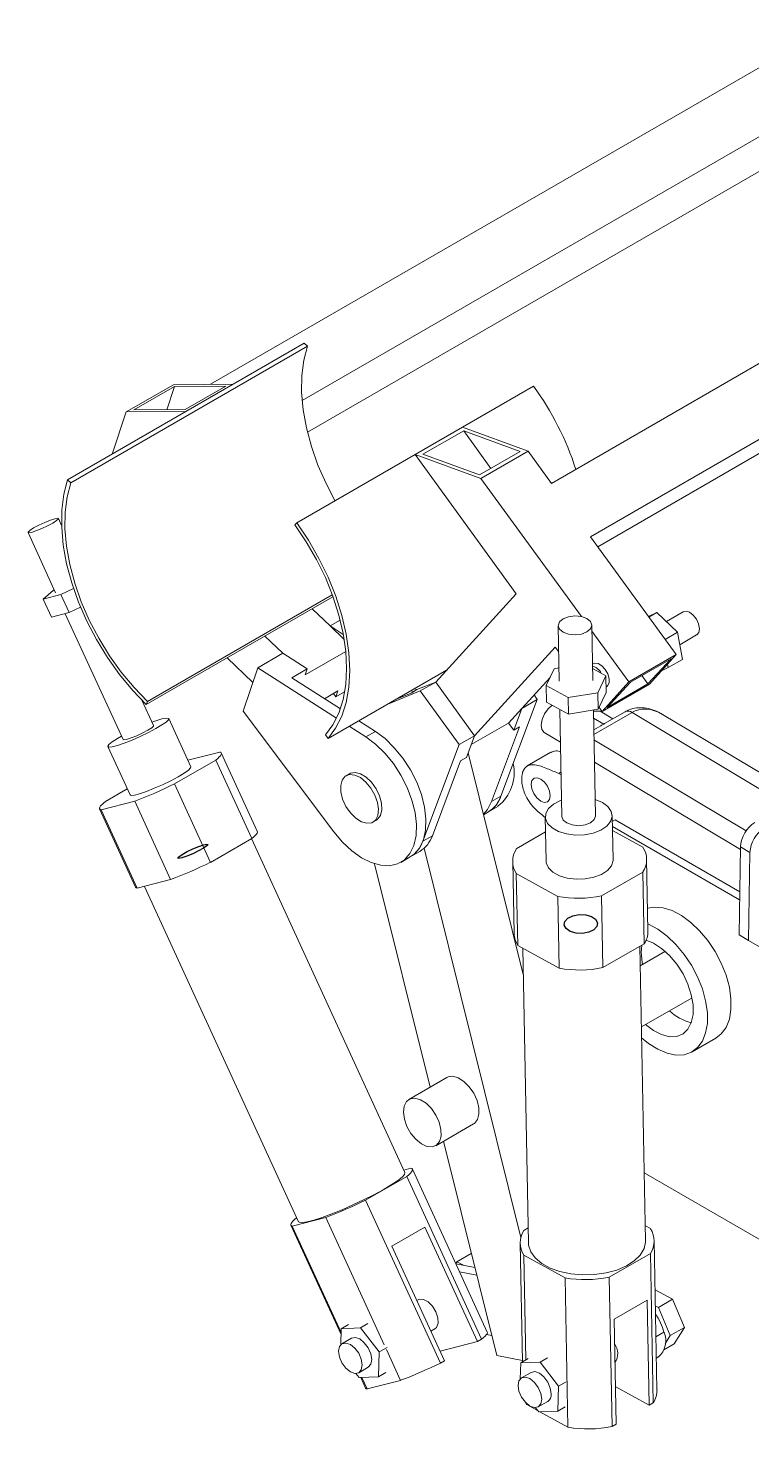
# Model space of a CAD drawing. Header units: millimetres. Extents: x 127 to 2222, y 23 to 864.
# Drawn here: x 720.1 to 774.1, y 250 to 354.6 of the extents above; entities that cross this region are included whole.
import ezdxf

# ---------------------------------------------------------------- set-up
doc = ezdxf.new("R2010")
doc.units = ezdxf.units.MM

msp = doc.modelspace()

# ---------------------------------------------------------------- linework, layer by layer
at = {"color": 7, "linetype": 'Continuous', "lineweight": 15}
for p, q in [((733.68, 328), (779.77, 354.6)), ((740.53, 326.8), (779.2, 349.12)), ((808.65, 349.18), (759.16, 320.6)), ((740.93, 324.42), (779.62, 346.76)), ((811.56, 345.18), (762.07, 316.61)), ((809.55, 342.98), (762.6, 315.87)), ((723.01, 320.87), (740.69, 331.07)), ((723.25, 320.65), (740.93, 330.85)), ((740.69, 331.07), (740.93, 330.85)), ((730.93, 327.97), (727.39, 325.93)), ((727.95, 326.08), (730.99, 327.83)), ((730.99, 327.83), (730.41, 326.1)), ((735.39, 328.01), (730.93, 327.97)), ((730.99, 327.83), (734.83, 327.87)), ((734.83, 327.87), (731.79, 326.11)), ((731.85, 325.97), (735.39, 328.01)), ((740.12, 317.66), (757.8, 327.86)), ((727.39, 325.93), (726.33, 322.78)), ((731.85, 325.97), (727.39, 325.93)), ((731.79, 326.11), (727.95, 326.08)), ((748.96, 322.76), (752.49, 324.8)), ((752.59, 324.53), (749.55, 322.78)), ((752.49, 324.8), (757.41, 323)), ((756.82, 322.99), (752.59, 324.53)), ((752.59, 324.53), (754.63, 321.72)), ((748.96, 322.76), (756.52, 312.36)), ((748.96, 322.76), (753.87, 320.96)), ((749.55, 322.78), (753.78, 321.23)), ((753.78, 321.23), (756.82, 322.99)), ((757.41, 323), (753.87, 320.96)), ((757.41, 323), (759.16, 320.6)), ((723.01, 320.87), (723.25, 320.65)), ((753.87, 320.96), (761.38, 310.65)), ((722.56, 317.46), (722.33, 317.97)), ((740.12, 317.66), (739.98, 317.5)), ((720.06, 316.93), (722.12, 312.42)), ((762.07, 316.61), (768.47, 307.81)), ((721.94, 312.61), (721.18, 311.96)), ((721.18, 311.96), (722.51, 312.3)), ((721.18, 311.96), (721.8, 310.61)), ((722.02, 312.65), (721.94, 312.61)), ((722.51, 312.3), (723.45, 312.75)), ((722.51, 312.3), (723.13, 310.95)), ((728.89, 304.09), (742.83, 312.13)), ((728.97, 304.31), (742.77, 312.28)), ((756.52, 312.36), (750.5, 305.76)), ((721.8, 310.61), (723.13, 310.95)), ((722.84, 310.87), (727.16, 301.47)), ((723.13, 310.95), (723.98, 311.35)), ((741.27, 311.23), (742.61, 309.95)), ((766.39, 310.67), (767.01, 310.96)), ((767.01, 310.96), (766.42, 310.62)), ((767.01, 310.96), (768.57, 309.49)), ((768.98, 311.01), (767.73, 310.29)), ((743.36, 310.38), (742.61, 309.95)), ((742.61, 309.95), (743.6, 309.32)), ((742.61, 309.95), (743.66, 308.95)), ((759.65, 309.97), (759.73, 305.84)), ((762.23, 305.89), (762.15, 310.02)), ((737.73, 309.19), (739.08, 307.91)), ((762.16, 309.57), (764.93, 305.77)), ((768.57, 309.49), (767.63, 308.95)), ((768.57, 309.49), (768.92, 307.45)), ((768.73, 308.55), (769.98, 309.28)), ((736.85, 305.74), (734.93, 307.57)), ((737.22, 306.83), (739.08, 307.91)), ((739.08, 307.91), (740.9, 306.74)), ((740.76, 306.3), (743.78, 308.04)), ((753.41, 301.76), (759.43, 308.36)), ((759.43, 308.36), (759.69, 308.01)), ((768.47, 307.81), (764.93, 305.77)), ((766.46, 305.61), (768.47, 307.81)), ((736.12, 303.59), (737.22, 306.83)), ((737.22, 306.83), (743.09, 303.07)), ((740.9, 306.74), (739.76, 306.07)), ((740.76, 306.3), (740.9, 306.74)), ((742.46, 301.54), (751.3, 306.64)), ((759.35, 306.76), (758.75, 305.5)), ((759.71, 306.82), (759.35, 306.76)), ((759.69, 306.82), (759.71, 306.84)), ((762.26, 307.13), (762.21, 307.1)), ((762.86, 306.42), (762.22, 306.78)), ((768.08, 307.51), (765.04, 305.76)), ((766.35, 305.62), (768.08, 307.51)), ((767.85, 306.84), (767.37, 306.61)), ((767.81, 307.09), (767.85, 306.84)), ((768.92, 307.45), (767.85, 306.84)), ((739.76, 306.07), (743.38, 303.76)), ((750.5, 305.76), (749.1, 305.2)), ((749.35, 305.1), (750.5, 305.76)), ((753.41, 301.76), (750.5, 305.76)), ((756.94, 303.8), (759.04, 306.1)), ((758.75, 305.5), (760.39, 304.6)), ((758.75, 305.5), (758.78, 304.26)), ((762.62, 304.97), (763.21, 306.23)), ((763.21, 306.23), (762.86, 306.42)), ((764.93, 305.77), (762.92, 303.57)), ((762.92, 303.57), (766.46, 305.61)), ((763.21, 306.23), (763.24, 304.99)), ((765.04, 305.76), (763.31, 303.86)), ((763.31, 303.86), (766.35, 305.62)), ((765.89, 306.25), (766.35, 305.62)), ((729.43, 302.51), (728.55, 304.42)), ((742.19, 304.52), (743.19, 305.1)), ((743.05, 304.66), (742.86, 304.91)), ((743.19, 305.1), (743.05, 304.66)), ((743.05, 304.66), (743.7, 305.04)), ((749.35, 305.1), (746.92, 304.12)), ((748.66, 304.94), (747.63, 304.52)), ((747.84, 304.64), (747.84, 304.61)), ((748.64, 305.11), (748.87, 305.06)), ((749.1, 305.2), (748.66, 304.94)), ((748.88, 305.25), (749.12, 305.2)), ((752.26, 301.1), (749.35, 305.1)), ((755.37, 297.25), (758.09, 304.47)), ((758.09, 304.47), (756.94, 303.8)), ((758.09, 304.47), (757.85, 304.8)), ((760.39, 304.6), (762.62, 304.97)), ((760.39, 304.6), (760.41, 303.36)), ((762.62, 304.97), (762.64, 303.73)), ((762.64, 303.73), (763.24, 304.99)), ((763.23, 305.38), (763.26, 305.4)), ((728.97, 304.31), (728.89, 304.09)), ((742.89, 294.58), (736.12, 303.59)), ((755.94, 302.7), (756.94, 303.8)), ((756.33, 302.17), (756.94, 303.8)), ((758.78, 304.26), (760.41, 303.36)), ((759.78, 303.71), (759.93, 295.72)), ((760.41, 303.36), (762.64, 303.73)), ((762.43, 295.77), (762.28, 303.67)), ((762.78, 303.58), (762.28, 303.6)), ((762.71, 303.86), (762.92, 303.57)), ((762.78, 303.58), (763.72, 303.02)), ((764.65, 303.55), (763.11, 302.66)), ((732.22, 299.43), (730.56, 303.03)), ((744.05, 302.46), (745.29, 301.67)), ((744.76, 302.87), (746, 302.08)), ((753.16, 301.1), (755.94, 302.7)), ((756.77, 302.42), (754.67, 296.84)), ((756.33, 302.17), (755.94, 302.7)), ((756.33, 302.17), (756.77, 302.42)), ((762.29, 303.07), (763.05, 302.61)), ((762.83, 302.5), (762.31, 302.2)), ((775, 298.83), (767.44, 303.35)), ((742.26, 301.82), (742.46, 301.54)), ((745.29, 301.67), (746, 302.08)), ((752.26, 301.1), (753.41, 301.76)), ((752.79, 300.13), (753.41, 301.76)), ((758.61, 301.99), (759.82, 301.27)), ((726.02, 300.95), (727.68, 297.34)), ((734.38, 300.54), (731.99, 299.93)), ((737.18, 294.62), (734.49, 300.47)), ((749.54, 293.88), (752.26, 301.1)), ((752.92, 300.48), (757.04, 283.92)), ((759.11, 300.52), (757.34, 299.5)), ((730.99, 298.16), (734.07, 299.94)), ((734.07, 299.94), (736.76, 294.08)), ((750.25, 294.29), (752.35, 299.87)), ((752.35, 299.87), (752.79, 300.13)), ((730.99, 298.16), (733.68, 292.3)), ((744.07, 298.92), (743.81, 298.77)), ((756.94, 298.74), (756.93, 298.35)), ((759.69, 298.94), (759.87, 299.05)), ((759.69, 298.94), (759.87, 298.83)), ((725.83, 296.84), (727.47, 297.79)), ((755.37, 297.25), (754.67, 296.84)), ((725.4, 296.3), (728.09, 290.44)), ((728.02, 296.87), (725.52, 296.23)), ((725.52, 296.23), (728.21, 290.37)), ((728.02, 296.87), (730.7, 291.01)), ((754.07, 295.86), (754.44, 296.08)), ((754.44, 296.08), (755.14, 296.48)), ((762.95, 296.77), (762.41, 296.99)), ((745.81, 295.3), (746.07, 295.46)), ((758.68, 295.7), (758.75, 292.4)), ((763.75, 292.49), (763.68, 295.8)), ((763.91, 295.48), (763.69, 295.35)), ((773.21, 290.11), (763.91, 295.48)), ((733.68, 292.3), (736.76, 294.08)), ((748.2, 269.13), (736.74, 294.07)), ((749.54, 293.88), (750.25, 294.29)), ((756.52, 293.31), (758.7, 294.57)), ((773.2, 289.5), (763.7, 294.99)), ((765.97, 293.43), (763.7, 294.68)), ((748.6, 292.71), (749.31, 293.12)), ((749.64, 293.36), (756.86, 264.3)), ((773.26, 293.46), (773.16, 286.89)), ((773.26, 293.46), (773.97, 293.04)), ((773.97, 293.04), (773.86, 286.47)), ((745.94, 292.19), (750.08, 275.52)), ((747.9, 292.3), (748.6, 292.71)), ((756.25, 292.35), (756.35, 286.98)), ((766.35, 287.18), (766.25, 292.54)), ((730.7, 291.01), (728.21, 290.37)), ((759.61, 289.76), (756.52, 291.46)), ((756.52, 291.46), (756.63, 286.09)), ((762.89, 289.8), (765.97, 291.58)), ((765.97, 291.58), (766.07, 286.22)), ((728.75, 290.51), (740.25, 265.47)), ((762.89, 289.8), (762.99, 284.44)), ((759.61, 289.76), (759.71, 284.39)), ((773.16, 286.89), (773.86, 286.47)), ((759.71, 284.39), (756.63, 286.09)), ((757, 285.89), (757.43, 263.87)), ((762.99, 284.44), (766.07, 286.22)), ((766.18, 264.04), (765.75, 286.03)), ((767.65, 285.66), (765.78, 284.58)), ((765.85, 285.58), (765.89, 286.11)), ((773.86, 286.47), (778.82, 283.61)), ((765.87, 280.01), (769.65, 282.19)), ((769.66, 278.16), (771.43, 279.18)), ((751.33, 276.24), (748.5, 274.6)), ((750.5, 271.14), (753.33, 272.77)), ((751.09, 271.48), (755.06, 255.47)), ((745.26, 267.07), (748.34, 268.85)), ((748.65, 269.46), (748.11, 269.32)), ((748.34, 268.85), (753.93, 256.69)), ((754.35, 257.22), (748.77, 269.39)), ((777.52, 262.51), (766.08, 269.11)), ((745.26, 267.07), (750.85, 254.91)), ((742.29, 265.78), (739.79, 265.14)), ((740.1, 265.75), (740.12, 265.76)), ((742.29, 265.78), (746.65, 256.28)), ((739.68, 265.21), (743.43, 257.04)), ((739.79, 265.14), (743.44, 257.2)), ((749.7, 265.07), (747.22, 263.64)), ((753.63, 256.51), (749.7, 265.07)), ((757.08, 264.82), (757.41, 265.01)), ((766.53, 264.95), (766.16, 265.15)), ((747.22, 263.64), (751.15, 255.08)), ((756.81, 263.86), (756.98, 255)), ((767.02, 252.91), (766.81, 264.06)), ((753.15, 263.09), (752.09, 262.48)), ((753.15, 263.09), (753.17, 263.07)), ((760.17, 261.27), (757.08, 262.97)), ((757.08, 262.97), (757.24, 255.15)), ((763.45, 261.32), (766.53, 263.1)), ((766.53, 263.1), (766.75, 251.95)), ((752, 262.34), (752.09, 262.48)), ((753.43, 262.05), (752.01, 262.32)), ((752.09, 262.48), (752.58, 262.21)), ((753.57, 261.48), (752.28, 261.73)), ((760.17, 261.27), (760.38, 250.13)), ((763.45, 261.32), (763.67, 250.17)), ((749.18, 259.64), (749.09, 259.58)), ((766.29, 259.62), (763.82, 258.19)), ((766.44, 251.77), (766.29, 259.62)), ((766.88, 260.37), (768.19, 259.68)), ((768.19, 259.68), (767.13, 259.07)), ((768.19, 259.68), (769.07, 257.58)), ((766.9, 259.19), (767.13, 259.07)), ((767.13, 259.07), (768.01, 256.97)), ((743.45, 257.48), (743.41, 256.29)), ((744, 257.8), (743.45, 257.48)), ((744.89, 257.54), (743.45, 257.48)), ((745.44, 257.86), (744.89, 257.54)), ((746.28, 255.74), (744.89, 257.54)), ((750.13, 257.3), (750.43, 257.47)), ((763.82, 258.19), (763.97, 250.34)), ((769.07, 257.58), (768.01, 256.97)), ((769.07, 257.58), (768.32, 256.34)), ((744.21, 256.77), (743.5, 256.36)), ((753.63, 256.51), (750.83, 255.79)), ((753.63, 256.51), (753.93, 256.69)), ((754.69, 256.96), (754.3, 257.04)), ((768.32, 256.34), (767.53, 255.89)), ((768.01, 256.97), (767.63, 256.35)), ((746.22, 253.89), (746.28, 255.74)), ((746.87, 256.08), (746.28, 255.74)), ((746.82, 255.92), (747.88, 253.62)), ((756.98, 255.1), (755.06, 255.47)), ((758.85, 255.3), (758.3, 254.98)), ((766.98, 255.29), (767.12, 255.37)), ((744.75, 254.19), (745.46, 254.6)), ((746.77, 254.21), (746.22, 253.89)), ((750.85, 254.91), (751.15, 255.08)), ((756.86, 254.93), (756.82, 253.74)), ((757.41, 255.25), (756.86, 254.93)), ((758.3, 254.98), (756.86, 254.93)), ((757.62, 254.22), (756.91, 253.81)), ((759.68, 253.19), (758.3, 254.98)), ((744.54, 254.14), (744.78, 253.83)), ((744.78, 253.83), (746.22, 253.89)), ((744.9, 253.84), (745.27, 253.05)), ((744.98, 253.84), (745.38, 252.98)), ((747.88, 253.62), (745.38, 252.98)), ((759.63, 251.33), (759.68, 253.19)), ((760.24, 253.51), (759.68, 253.19)), ((766.44, 251.77), (763.91, 253.17)), ((757.24, 251.94), (757.3, 251.82)), ((757.3, 251.87), (757.3, 251.82)), ((758.11, 251.38), (757.3, 251.82)), ((757.95, 251.58), (758.19, 251.28)), ((758.16, 251.64), (758.87, 252.05)), ((758.19, 251.28), (759.63, 251.33)), ((760.38, 250.13), (758.28, 251.28)), ((760.18, 251.65), (759.63, 251.33)), ((766.44, 251.77), (766.75, 251.95)), ((763.67, 250.17), (763.97, 250.34))]:
    msp.add_line(p, q, dxfattribs=at)
at = {"color": 8, "linetype": 'Continuous', "lineweight": 15}
for p, q in [((762.31, 301.85), (765.16, 303.49)), ((765.16, 303.49), (774.64, 297.82)), ((773.68, 294.66), (762.32, 301.45)), ((762.35, 299.78), (773.26, 293.27)), ((767.54, 257.21), (766.95, 256.87))]:
    msp.add_line(p, q, dxfattribs=at)
at = {"color": 7, "linetype": 'Continuous', "lineweight": 15, "flags": 128}
for points in [[(742.97, 319.31), (742.31, 320.58), (741.71, 321.97), (741.22, 323.36), (740.85, 324.75), (740.61, 326.1), (740.49, 327.41), (740.51, 328.65), (740.65, 329.8), (740.93, 330.85)], [(728.89, 304.09), (727.86, 305.15), (726.89, 306.33), (725.98, 307.59), (725.16, 308.93), (724.44, 310.32), (723.82, 311.74), (723.32, 313.17), (722.94, 314.6), (722.69, 315.99), (722.57, 317.33), (722.58, 318.61), (722.73, 319.79), (723.01, 320.87)], [(728.97, 304.31), (727.97, 305.35), (727.02, 306.5), (726.14, 307.73), (725.34, 309.03), (724.63, 310.38), (724.03, 311.76), (723.54, 313.16), (723.17, 314.54), (722.93, 315.9), (722.81, 317.2), (722.83, 318.44), (722.97, 319.6), (723.25, 320.65)], [(720.65, 317.05), (720.31, 316.94), (720.1, 316.91), (720.06, 316.96), (720.19, 317.09), (720.47, 317.27), (720.86, 317.48), (721.31, 317.68), (721.73, 317.85), (722.07, 317.96), (722.28, 317.99), (722.32, 317.94), (722.19, 317.82), (721.91, 317.64), (721.52, 317.43), (721.08, 317.22), (720.65, 317.05)], [(742.26, 301.82), (742.82, 302.56), (743.26, 303.45), (743.58, 304.45), (743.78, 305.57), (743.84, 306.77), (743.78, 308.06), (743.58, 309.4), (743.26, 310.77), (742.82, 312.17), (742.26, 313.56), (741.59, 314.92), (740.83, 316.24), (739.98, 317.5)], [(742.46, 301.54), (743.03, 302.31), (743.49, 303.21), (743.82, 304.24), (744.02, 305.39), (744.09, 306.63), (744.02, 307.95), (743.82, 309.33), (743.49, 310.74), (743.04, 312.17), (742.46, 313.6), (741.78, 315), (740.99, 316.36), (740.12, 317.66)], [(760.43, 309.33), (760.02, 309.48), (759.75, 309.71), (759.65, 309.97), (759.75, 310.25), (760.02, 310.48), (760.42, 310.64), (760.9, 310.7), (761.38, 310.65), (761.78, 310.5), (762.06, 310.28), (762.15, 310.01), (762.06, 309.74), (761.79, 309.51), (761.38, 309.35), (760.91, 309.29), (760.43, 309.33)], [(768.98, 311.01), (769.2, 311.06), (769.46, 310.97), (769.74, 310.76), (769.97, 310.45), (770.13, 310.1), (770.19, 309.75), (770.14, 309.47), (769.99, 309.28), (769.98, 309.28)], [(763.26, 305.4), (763.34, 305.47), (763.45, 305.7), (763.46, 306.01), (763.36, 306.37), (763.16, 306.71), (762.91, 306.98), (762.64, 307.14), (762.38, 307.17), (762.26, 307.13)], [(759.19, 304.03), (758.9, 303.77), (758.62, 303.39), (758.44, 302.96), (758.37, 302.55), (758.42, 302.21), (758.6, 302), (758.61, 301.99)], [(727.04, 301.72), (726.74, 301.55), (726.35, 301.3), (726.1, 301.1), (726.02, 300.97), (726.1, 300.91), (726.35, 300.93), (726.74, 301.03), (727.24, 301.2), (727.83, 301.43), (728.44, 301.7), (729.05, 301.99), (729.6, 302.29), (730.06, 302.56), (730.38, 302.78), (730.55, 302.95), (730.55, 303.05), (730.38, 303.07), (730.06, 303.01), (730.06, 303.01)], [(727.16, 301.47), (727.2, 301.45), (727.41, 301.48), (727.75, 301.59), (728.17, 301.76), (728.62, 301.96), (729.01, 302.17), (729.29, 302.35), (729.42, 302.48), (729.43, 302.51)], [(730.06, 303.01), (729.61, 302.87), (729.31, 302.77)], [(745.29, 301.67), (746.01, 301.13), (746.7, 300.46), (747.34, 299.68), (747.9, 298.81), (748.37, 297.89), (748.72, 296.95), (748.96, 296.02), (749.06, 295.12), (749.03, 294.3), (748.87, 293.57), (748.58, 292.96), (748.17, 292.49), (747.66, 292.19), (747.06, 292.04), (746.4, 292.08), (745.69, 292.28), (744.96, 292.65), (744.24, 293.16), (743.54, 293.82), (742.89, 294.58)], [(746, 302.08), (746.72, 301.54), (747.41, 300.86), (748.05, 300.08), (748.61, 299.22), (749.08, 298.3), (749.43, 297.36), (749.66, 296.42), (749.77, 295.53), (749.74, 294.7), (749.58, 293.98), (749.29, 293.37), (748.88, 292.9), (748.6, 292.71)], [(734.07, 299.94), (734.22, 300.06), (734.33, 300.17), (734.42, 300.26), (734.47, 300.35), (734.5, 300.42), (734.49, 300.47), (734.45, 300.52), (734.38, 300.54)], [(727.68, 297.34), (727.75, 297.3), (728, 297.32), (728.39, 297.42), (728.9, 297.6), (729.48, 297.83), (730.1, 298.1), (730.71, 298.39), (731.26, 298.68), (731.71, 298.95), (732.03, 299.18), (732.2, 299.35), (732.22, 299.43)], [(746.15, 296.78), (745.96, 297.33), (745.66, 297.84), (745.29, 298.29), (744.88, 298.63), (744.46, 298.82), (744.07, 298.86), (743.75, 298.73), (743.52, 298.45), (743.41, 298.05), (743.42, 297.56), (743.55, 297.02), (743.8, 296.48), (744.13, 295.99), (744.53, 295.6), (744.95, 295.33), (745.36, 295.22), (745.72, 295.26), (746, 295.46), (746.17, 295.81), (746.22, 296.26), (746.15, 296.78)], [(744.07, 298.92), (744.13, 298.95), (744.48, 299.01), (744.89, 298.92), (745.31, 298.67), (745.71, 298.28), (746.05, 297.8), (746.31, 297.27), (746.46, 296.73), (746.48, 296.23), (746.38, 295.81), (746.16, 295.52), (746.07, 295.46)], [(758.34, 296.88), (758.06, 297.11), (757.83, 297.43), (757.68, 297.78), (757.63, 298.13), (757.69, 298.41), (757.85, 298.58), (758.09, 298.62), (758.36, 298.52), (758.63, 298.29), (758.86, 297.98), (759.01, 297.62), (759.06, 297.27), (759, 296.99), (758.84, 296.82), (758.61, 296.78), (758.34, 296.88)], [(725.83, 296.84), (725.68, 296.71), (725.56, 296.6), (725.48, 296.51), (725.42, 296.42), (725.4, 296.35), (725.4, 296.3), (725.44, 296.26), (725.52, 296.23)], [(754.67, 296.84), (754.36, 296.25), (754.06, 295.91)], [(759.91, 296.94), (759.81, 296.91), (759.3, 296.65), (758.92, 296.32), (758.72, 295.95), (758.7, 295.57), (758.86, 295.2), (759.19, 294.87), (759.67, 294.6), (760.26, 294.42), (760.93, 294.34), (761.61, 294.36), (762.26, 294.49), (762.82, 294.71), (763.27, 295), (763.56, 295.35), (763.68, 295.73), (763.61, 296.11), (763.36, 296.47), (762.95, 296.77), (762.95, 296.77)], [(759.93, 295.72), (760.03, 295.46), (760.3, 295.24), (760.7, 295.09), (761.18, 295.04), (761.66, 295.1), (762.07, 295.26), (762.34, 295.49), (762.43, 295.76), (762.43, 295.77)], [(736.76, 294.08), (736.91, 294.2), (737.02, 294.31), (737.11, 294.41), (737.16, 294.49), (737.19, 294.56), (737.18, 294.62)], [(758.75, 292.4), (758.76, 292.27), (758.92, 291.9), (759.25, 291.57), (759.74, 291.3), (760.33, 291.12), (760.99, 291.04), (761.67, 291.06), (762.32, 291.19), (762.89, 291.4), (763.34, 291.7), (763.63, 292.05), (763.75, 292.43), (763.75, 292.49)], [(766.32, 288.87), (766.84, 288.96), (767.48, 288.91), (768.16, 288.7), (768.86, 288.33), (769.55, 287.82), (770.21, 287.19), (770.82, 286.46), (771.37, 285.64), (771.83, 284.77), (772.19, 283.87), (772.43, 282.97), (772.55, 282.11), (772.55, 281.31), (772.43, 280.59), (772.19, 279.97), (771.83, 279.49), (771.43, 279.18)], [(766.34, 287.7), (766.39, 287.68), (767.09, 287.31), (767.78, 286.8), (768.44, 286.17), (769.06, 285.43), (769.6, 284.62), (770.06, 283.75), (770.42, 282.85), (770.66, 281.95), (770.79, 281.09), (770.79, 280.28), (770.66, 279.56), (770.42, 278.95), (770.06, 278.47), (769.6, 278.13), (769.06, 277.94), (768.44, 277.91), (767.78, 278.05), (767.09, 278.34), (766.39, 278.77), (765.88, 279.19)], [(766.22, 286.49), (766.76, 286.27), (767.37, 285.88), (767.96, 285.35), (768.5, 284.71), (768.97, 283.98), (769.34, 283.21), (769.59, 282.42), (769.73, 281.65), (769.73, 280.95), (769.59, 280.33), (769.34, 279.84), (768.97, 279.49), (768.5, 279.3), (767.96, 279.28), (767.37, 279.44), (766.76, 279.75), (766.18, 280.19)], [(765.95, 284.68), (765.92, 284.84), (765.85, 285.58)], [(751.33, 276.24), (751.42, 276.28), (751.78, 276.33), (752.19, 276.21), (752.61, 275.94), (753.01, 275.55), (753.34, 275.06), (753.59, 274.52), (753.72, 273.98), (753.73, 273.49), (753.62, 273.09), (753.39, 272.81), (753.33, 272.77)], [(748.16, 273.13), (748.09, 273.65), (748.14, 274.1), (748.31, 274.44), (748.59, 274.65), (748.95, 274.69), (749.36, 274.58), (749.78, 274.31), (750.18, 273.91), (750.51, 273.43), (750.76, 272.89), (750.89, 272.35), (750.9, 271.86), (750.79, 271.45), (750.56, 271.18), (750.24, 271.05), (749.85, 271.09), (749.43, 271.28), (749.02, 271.62), (748.65, 272.06), (748.35, 272.58), (748.16, 273.13)], [(740.25, 265.47), (740.3, 265.43), (740.52, 265.4), (740.89, 265.46), (741.4, 265.59), (742.02, 265.79), (742.74, 266.05), (743.51, 266.36), (744.31, 266.72), (745.11, 267.09), (745.88, 267.47), (746.57, 267.85), (747.17, 268.21), (747.65, 268.52), (747.99, 268.79), (748.17, 269), (748.2, 269.13)], [(748.34, 268.85), (748.49, 268.97), (748.61, 269.08), (748.7, 269.18), (748.75, 269.26), (748.77, 269.33), (748.77, 269.39), (748.73, 269.43), (748.65, 269.46)], [(740.1, 265.75), (739.95, 265.63), (739.84, 265.52), (739.75, 265.42), (739.7, 265.34), (739.67, 265.27), (739.68, 265.21), (739.72, 265.17), (739.79, 265.14)], [(757.43, 263.87), (757.44, 263.71), (757.6, 263.22), (757.93, 262.76), (758.42, 262.35), (759.04, 262.01), (759.78, 261.74), (760.6, 261.57), (761.47, 261.49), (762.36, 261.52), (763.22, 261.64), (764.03, 261.86), (764.74, 262.17), (765.33, 262.54), (765.78, 262.98), (766.07, 263.46), (766.18, 263.95), (766.18, 264.04)], [(749.18, 259.64), (749.29, 259.68), (749.6, 259.67), (749.95, 259.48), (750.27, 259.16), (750.52, 258.74), (750.67, 258.29), (750.68, 257.89), (750.56, 257.58), (750.43, 257.47)], [(745.01, 254.77), (744.94, 255.2), (744.75, 255.64), (744.46, 256.02), (744.13, 256.3), (743.79, 256.41), (743.5, 256.36), (743.31, 256.14), (743.24, 255.79), (743.31, 255.36), (743.5, 254.92), (743.79, 254.53), (744.13, 254.26), (744.46, 254.14), (744.75, 254.19), (744.94, 254.41), (745.01, 254.77)], [(745.46, 254.6), (745.46, 254.6), (745.65, 254.82), (745.72, 255.17), (745.65, 255.6), (745.46, 256.05), (745.17, 256.43), (744.83, 256.71), (744.5, 256.82), (744.21, 256.77)], [(753.93, 256.69), (754.08, 256.81), (754.19, 256.92), (754.28, 257.02), (754.34, 257.1), (754.36, 257.17), (754.35, 257.22)], [(759.13, 252.62), (759.06, 253.05), (758.87, 253.49), (758.58, 253.88), (758.24, 254.15), (757.9, 254.27), (757.62, 254.22)], [(756.65, 253.23), (756.72, 252.81), (756.91, 252.36), (757.2, 251.98), (757.54, 251.7), (757.87, 251.59), (758.16, 251.64), (758.35, 251.86), (758.42, 252.21), (758.35, 252.64), (758.16, 253.09), (757.87, 253.47), (757.54, 253.75), (757.2, 253.86), (756.91, 253.81), (756.72, 253.59), (756.65, 253.23)]]:
    msp.add_lwpolyline(points, dxfattribs=at)
at = {"color": 7, "linetype": 'Continuous', "flags": 128}
for points in [[(731.55, 292.63), (731.31, 292.58), (731.23, 292.61), (731.31, 292.72), (731.56, 292.89), (731.93, 293.1), (732.37, 293.31), (732.8, 293.49), (733.17, 293.61), (733.42, 293.67), (733.5, 293.64), (733.41, 293.53), (733.16, 293.36), (732.79, 293.15), (732.36, 292.94), (731.92, 292.76), (731.55, 292.63)], [(760.55, 287.14), (760.24, 287.35), (760.1, 287.61), (760.14, 287.89), (760.37, 288.13), (760.75, 288.31), (761.22, 288.4), (761.7, 288.38), (762.13, 288.26), (762.44, 288.05), (762.58, 287.79), (762.54, 287.51), (762.31, 287.27), (761.93, 287.09), (761.46, 287), (760.98, 287.02), (760.55, 287.14)]]:
    msp.add_lwpolyline(points, dxfattribs=at)
at = {"color": 7, "linetype": 'Continuous', "lineweight": 15}
for centre, radius, start, end in [((740.06, 314.92), 21.96, 17.8362, 36.1173), ((761.85, 305.85), 1.17, 29.3851, 71.8227), ((753.17, 298.99), 3.19, 308.3363, 12.2307), ((715.32, 330.24), 35.71, 290.8348, 296.0336), ((753.31, 297.94), 2.18, 301.2129, 341.3762), ((753.32, 297.93), 2.16, 301.0256, 341.5635), ((775.6, 293.31), 2.34, 122.4761, 176.3391), ((748.2, 294.97), 2.16, 301.0256, 341.5635), ((776.3, 292.89), 2.34, 122.4766, 176.3388), ((747.49, 294.56), 2.16, 301.0256, 341.5635), ((757.95, 292.38), 1.7, 146.9658, 213.0071), ((764.55, 292.51), 1.7, 326.9651, 33.0085), ((718.01, 324.38), 35.7, 290.8341, 296.0339), ((728.21, 290.51), 0.135, 208.5503, 267.3425), ((761.13, 298.29), 8.67, 259.8553, 281.6721), ((758.1, 287.03), 1.74, 181.7531, 212.7436), ((764.6, 287.16), 1.75, 327.3043, 0.551), ((761.24, 292.93), 8.67, 259.8557, 281.6717), ((770.38, 283.75), 3.51, 226.2639, 257.0571), ((729.59, 299.15), 35.7, 290.8342, 296.0337), ((758.51, 263.89), 1.7, 146.9658, 213.0071), ((765.11, 264.02), 1.7, 326.9651, 33.0085), ((761.69, 269.81), 8.67, 259.8553, 281.6721), ((763.5, 256.17), 4.18, 14.5039, 35.1607), ((762.96, 255.63), 1.14, 323.4386, 38.8133), ((766.07, 256.58), 1.61, 310.8488, 23.1486), ((735.18, 286.99), 35.7, 290.8345, 296.0337), ((745.38, 253.11), 0.135, 208.5272, 267.3656), ((758.54, 252.54), 0.595, 303.7869, 7.5255), ((765.28, 252.89), 1.75, 327.3045, 0.5507), ((761.91, 258.66), 8.67, 259.856, 281.6714)]:
    msp.add_arc(centre, radius, start, end, dxfattribs=at)
at = {"color": 8, "linetype": 'Continuous', "lineweight": 15}
msp.add_arc((764.86, 303.11), 0.488, 51.7515, 115.5756, dxfattribs=at)
msp.add_ellipse((766.88, 299.6), major_axis=(-1.4, 4.04), ratio=0.662002, start_param=5.616331, end_param=6.410407, dxfattribs=at)
at = {"color": 7, "linetype": 'Continuous', "lineweight": 15}
for centre, major_axis, ratio, start_param, end_param in [((762.54, 301.18), (1.2, 1.43), 0.436274, 0.698642, 0.872158), ((764.53, 302.33), (1.48, -0.26), 0.22858, 2.873792, 3.047309)]:
    msp.add_ellipse(centre, major_axis=major_axis, ratio=ratio, start_param=start_param, end_param=end_param, dxfattribs=at)
for points, knots in [([(767.44, 303.34), (767.41, 303.36), (767.18, 303.52), (766.72, 303.7), (766.1, 303.86), (765.5, 303.85), (765.01, 303.74), (764.75, 303.6), (764.65, 303.55)], [0, 0, 0, 0, 0.041631, 0.276528, 0.492054, 0.69307, 0.885961, 1, 1, 1, 1]), ([(759.84, 300.55), (759.78, 300.57), (759.58, 300.64), (759.33, 300.63), (759.18, 300.53), (759.13, 300.5)], [0, 0, 0, 0, 0.193149, 0.735522, 1, 1, 1, 1]), ([(759.69, 298.94), (759.4, 299.06), (758.81, 299.31), (758.06, 299.6), (757.5, 299.6), (757.2, 299.42), (757, 299.13), (756.96, 298.87), (756.94, 298.74)], [0, 0, 0, 0, 0.251517, 0.524514, 0.655828, 0.786321, 0.893351, 1, 1, 1, 1]), ([(758.68, 295.64), (758.4, 295.87), (757.97, 296.21), (757.46, 296.84), (757.17, 297.38), (756.98, 297.9), (756.95, 298.2), (756.93, 298.35)], [0, 0, 0, 0, 0.341654, 0.523468, 0.704147, 0.852335, 1, 1, 1, 1])]:
    msp.add_open_spline(points, degree=3, knots=knots, dxfattribs=at)

doc.saveas('drawing.dxf')
